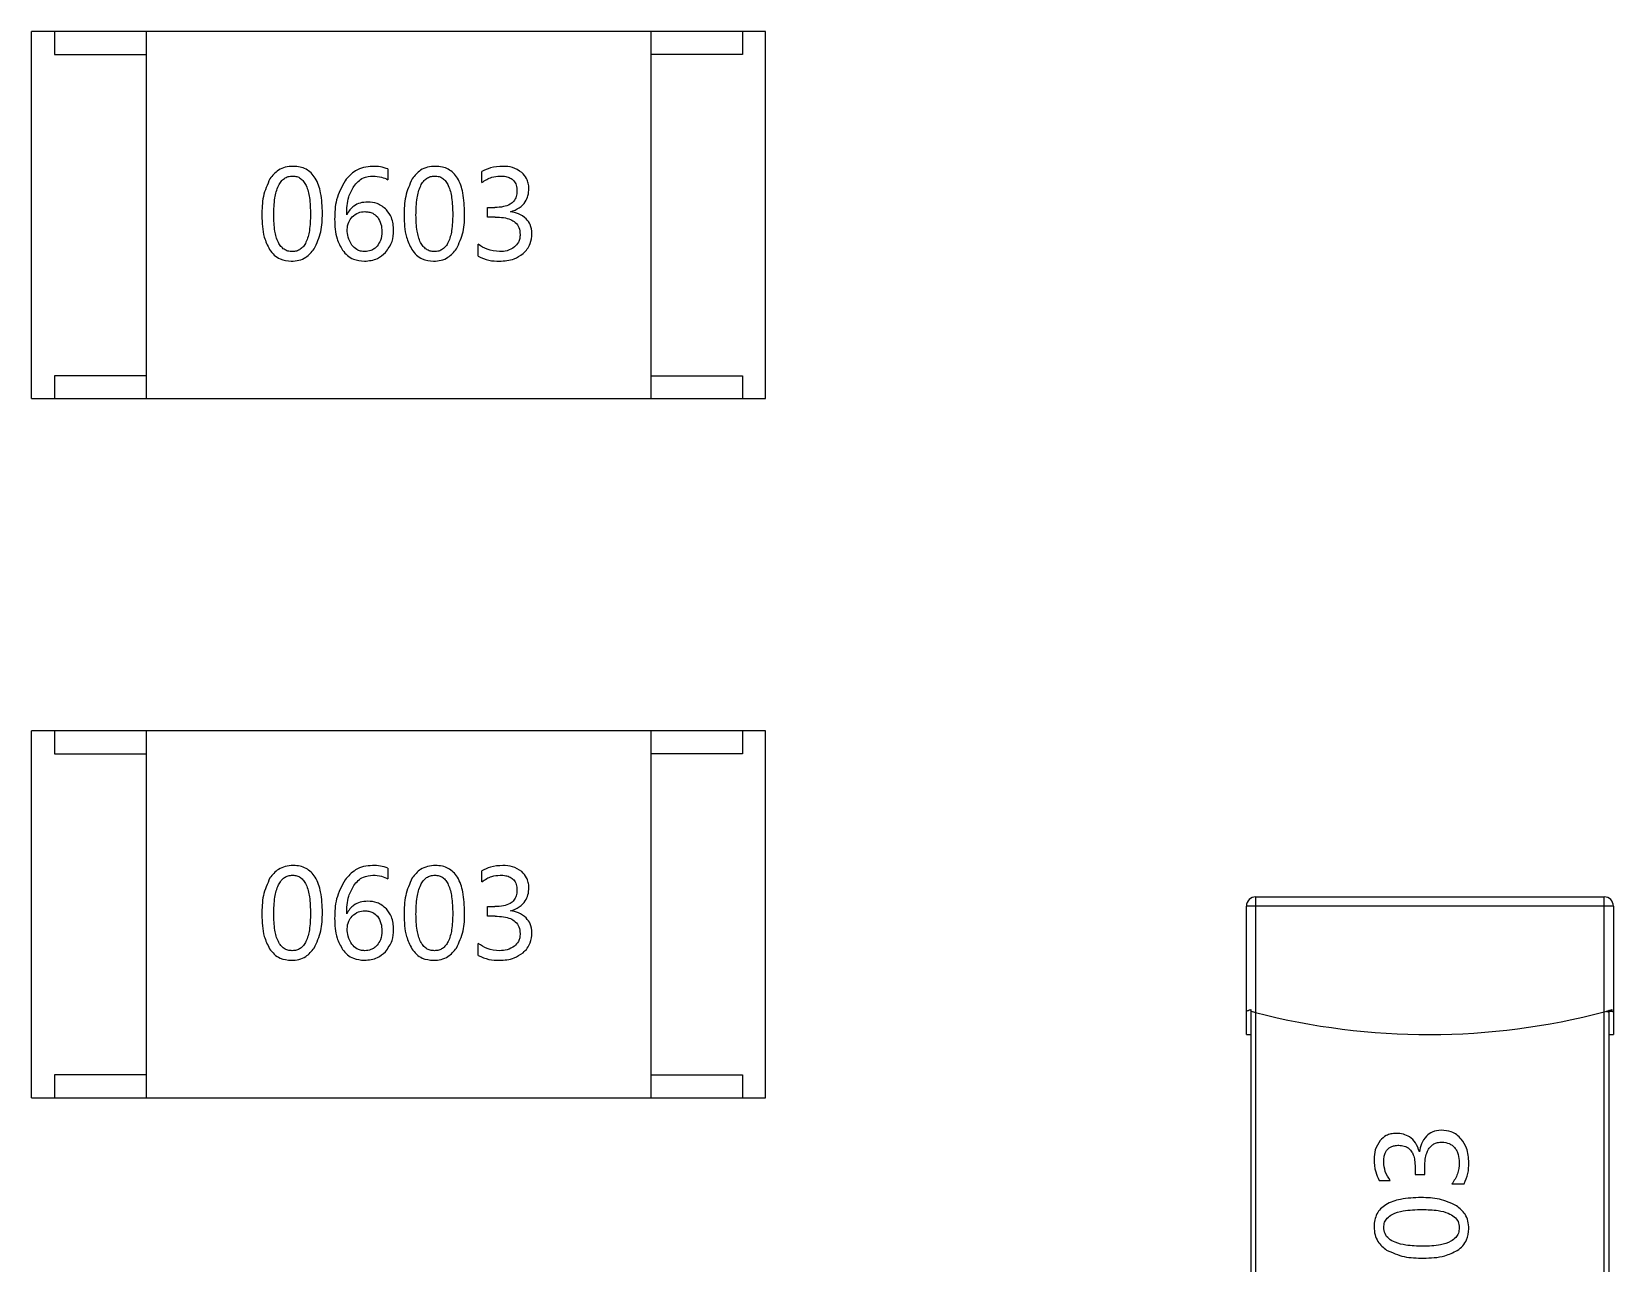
# Model space of a CAD drawing. Header units: millimetres. Extents: x 46.9 to 121.6, y 35.9 to 78.2.
# Drawn here: x 66.268 to 69.716, y 49.836 to 52.521 of the extents above; entities that cross this region are included whole.
import ezdxf

# ---------------------------------------------------------------- set-up
doc = ezdxf.new("R2010")
doc.units = ezdxf.units.MM

msp = doc.modelspace()

# ---------------------------------------------------------------- linework, layer by layer
at = {"color": 7, "linetype": 'Continuous', "lineweight": 25}
for p, q in [((67.8676, 52.5209), (66.2676, 52.5209)), ((66.2676, 51.7209), (66.2676, 52.5209)), ((66.3176, 52.5209), (66.3176, 52.4709)), ((66.5176, 52.5209), (66.5176, 51.7209)), ((67.6176, 52.5209), (67.6176, 51.7209)), ((67.8176, 52.5209), (67.8176, 52.4709)), ((67.8676, 51.7209), (67.8676, 52.5209)), ((66.3176, 52.4709), (66.5176, 52.4709)), ((67.8176, 52.4709), (67.6176, 52.4709)), ((67.0445, 52.2215), (67.0445, 52.1982)), ((67.2494, 52.192), (67.2494, 52.2159)), ((67.2618, 52.1377), (67.2777, 52.1377)), ((67.2618, 52.1168), (67.2618, 52.1377)), ((67.2784, 52.1168), (67.2618, 52.1168)), ((67.2416, 52.0312), (67.2416, 52.0574)), ((66.5176, 51.7709), (66.3176, 51.7709)), ((66.3176, 51.7709), (66.3176, 51.7209)), ((67.6176, 51.7709), (67.8176, 51.7709)), ((67.8176, 51.7709), (67.8176, 51.7209)), ((66.2676, 51.7209), (67.8676, 51.7209)), ((67.8676, 50.9969), (66.2676, 50.9969)), ((66.2676, 50.1969), (66.2676, 50.9969)), ((66.3176, 50.9969), (66.3176, 50.9469)), ((66.5176, 50.9969), (66.5176, 50.1969)), ((67.6176, 50.9969), (67.6176, 50.1969)), ((67.8176, 50.9969), (67.8176, 50.9469)), ((67.8676, 50.1969), (67.8676, 50.9969)), ((66.3176, 50.9469), (66.5176, 50.9469)), ((67.8176, 50.9469), (67.6176, 50.9469)), ((67.0445, 50.6975), (67.0445, 50.6742)), ((67.2494, 50.668), (67.2494, 50.6919)), ((68.9365, 50.6348), (68.9365, 49.2867)), ((68.9365, 50.6348), (69.6965, 50.6348)), ((69.6965, 49.0349), (69.6965, 50.6348)), ((67.2618, 50.5928), (67.2618, 50.6137)), ((67.2618, 50.6137), (67.2777, 50.6137)), ((69.7165, 50.6148), (68.9165, 50.6148)), ((68.9165, 50.3348), (68.9165, 50.6148)), ((69.7165, 50.6148), (69.7165, 50.3348)), ((67.2784, 50.5928), (67.2618, 50.5928)), ((67.2416, 50.5072), (67.2416, 50.5334)), ((68.9192, 50.3876), (68.9192, 50.3872)), ((68.9265, 50.3857), (68.9265, 50.3892)), ((69.7065, 50.3876), (69.7065, 50.3872)), ((69.7138, 50.3857), (69.7138, 50.3892)), ((68.9192, 50.3872), (68.9208, 50.3872)), ((68.9265, 49.2852), (68.9265, 50.3845)), ((69.7007, 50.3857), (69.7138, 50.3857)), ((69.7065, 50.383), (69.7065, 49.2867)), ((68.9165, 50.3348), (68.9265, 50.3348)), ((69.7065, 50.3348), (69.7165, 50.3348)), ((66.5176, 50.2469), (66.3176, 50.2469)), ((66.3176, 50.2469), (66.3176, 50.1969)), ((67.6176, 50.2469), (67.8176, 50.2469)), ((67.8176, 50.2469), (67.8176, 50.1969)), ((66.2676, 50.1969), (67.8676, 50.1969)), ((69.2843, 50.0453), (69.2843, 50.0294)), ((69.3052, 50.0294), (69.3052, 50.0461)), ((69.206, 50.017), (69.2299, 50.017)), ((69.2843, 50.0294), (69.3052, 50.0294)), ((69.3646, 50.0093), (69.3908, 50.0093))]:
    msp.add_line(p, q, dxfattribs=at)
for centre, radius, start, end in [((68.9365, 50.6148), 0.02, 90, 180), ((69.6965, 50.6148), 0.02, 0, 90), ((69.3136, 51.8348), 1.5, 255.4382, 284.7879)]:
    msp.add_arc(centre, radius, start, end, dxfattribs=at)
for points, knots in [([(66.8382, 52.2273), (66.8323, 52.2269), (66.821, 52.2262), (66.8019, 52.2182), (66.7929, 52.207), (66.7872, 52.2001)], [0, 0, 0, 0, 0.292157, 0.563194, 1, 1, 1, 1]), ([(66.9017, 52.1248), (66.9012, 52.1398), (66.9003, 52.1662), (66.8903, 52.1966), (66.8775, 52.2131), (66.8662, 52.2215), (66.8528, 52.2265), (66.8432, 52.227), (66.8382, 52.2273)], [0, 0, 0, 0, 0.331386, 0.583053, 0.688634, 0.788355, 0.889745, 1, 1, 1, 1]), ([(67.011, 52.2273), (67.0044, 52.2268), (66.9915, 52.226), (66.9693, 52.2167), (66.958, 52.204), (66.951, 52.196)], [0, 0, 0, 0, 0.283019, 0.553043, 1, 1, 1, 1]), ([(67.0445, 52.2215), (67.039, 52.2233), (67.0282, 52.227), (67.0167, 52.2272), (67.011, 52.2273)], [0, 0, 0, 0, 0.502037, 1, 1, 1, 1]), ([(67.1483, 52.2273), (67.1424, 52.2269), (67.1311, 52.2262), (67.1121, 52.2182), (67.103, 52.207), (67.0974, 52.2001)], [0, 0, 0, 0, 0.292157, 0.563194, 1, 1, 1, 1]), ([(67.2118, 52.1248), (67.2113, 52.1398), (67.2104, 52.1662), (67.2005, 52.1966), (67.1877, 52.2131), (67.1763, 52.2215), (67.1629, 52.2265), (67.1533, 52.227), (67.1483, 52.2273)], [0, 0, 0, 0, 0.331386, 0.583053, 0.688634, 0.788355, 0.889745, 1, 1, 1, 1]), ([(67.2952, 52.2273), (67.2859, 52.2268), (67.2699, 52.2259), (67.2555, 52.2189), (67.2494, 52.2159)], [0, 0, 0, 0, 0.578828, 1, 1, 1, 1]), ([(67.3363, 52.2139), (67.3297, 52.2182), (67.3171, 52.2263), (67.3023, 52.227), (67.2952, 52.2273)], [0, 0, 0, 0, 0.5281859, 1, 1, 1, 1]), ([(66.7872, 52.2001), (66.7816, 52.1874), (66.7703, 52.1619), (66.7699, 52.1341), (66.7697, 52.12)], [0, 0, 0, 0, 0.495858, 1, 1, 1, 1]), ([(66.7955, 52.1212), (66.7959, 52.1336), (66.7965, 52.1553), (66.8027, 52.1802), (66.811, 52.1942), (66.8183, 52.2012), (66.8271, 52.2056), (66.8335, 52.206), (66.8367, 52.2062)], [0, 0, 0, 0, 0.356233, 0.620692, 0.725417, 0.818211, 0.906806, 1, 1, 1, 1]), ([(66.8367, 52.2062), (66.8398, 52.206), (66.8459, 52.2056), (66.8542, 52.2013), (66.8611, 52.1944), (66.869, 52.1806), (66.8748, 52.156), (66.8754, 52.1347), (66.8757, 52.1224)], [0, 0, 0, 0, 0.090375, 0.177015, 0.268909, 0.373686, 0.64023, 1, 1, 1, 1]), ([(66.951, 52.196), (66.9437, 52.1824), (66.9296, 52.1562), (66.9287, 52.1264), (66.9283, 52.112)], [0, 0, 0, 0, 0.517188, 1, 1, 1, 1]), ([(66.9547, 52.1219), (66.955, 52.1351), (66.9555, 52.157), (66.966, 52.1761), (66.9701, 52.1837)], [0, 0, 0, 0, 0.603654, 1, 1, 1, 1]), ([(66.9701, 52.1837), (66.9731, 52.1874), (66.9789, 52.1948), (66.9929, 52.2042), (67.0046, 52.2054), (67.0118, 52.2062)], [0, 0, 0, 0, 0.294179, 0.566677, 1, 1, 1, 1]), ([(67.0118, 52.2062), (67.0181, 52.2058), (67.0295, 52.205), (67.0399, 52.2003), (67.0445, 52.1982)], [0, 0, 0, 0, 0.554989, 1, 1, 1, 1]), ([(67.0974, 52.2001), (67.0918, 52.1874), (67.0805, 52.1619), (67.0801, 52.1341), (67.0799, 52.12)], [0, 0, 0, 0, 0.495858, 1, 1, 1, 1]), ([(67.1057, 52.1212), (67.106, 52.1336), (67.1066, 52.1553), (67.1128, 52.1802), (67.1211, 52.1942), (67.1284, 52.2012), (67.1372, 52.2056), (67.1436, 52.206), (67.1469, 52.2062)], [0, 0, 0, 0, 0.3562332, 0.6206922, 0.725417, 0.8182114, 0.9068058, 1, 1, 1, 1]), ([(67.1469, 52.2062), (67.15, 52.206), (67.156, 52.2056), (67.1644, 52.2013), (67.1712, 52.1944), (67.1791, 52.1806), (67.185, 52.156), (67.1855, 52.1347), (67.1859, 52.1224)], [0, 0, 0, 0, 0.090375, 0.177015, 0.268909, 0.373686, 0.64023, 1, 1, 1, 1]), ([(67.2494, 52.192), (67.2563, 52.1966), (67.2685, 52.2046), (67.2829, 52.2057), (67.289, 52.2062)], [0, 0, 0, 0, 0.571987, 1, 1, 1, 1]), ([(67.289, 52.2062), (67.2932, 52.2061), (67.3009, 52.2058), (67.3113, 52.2023), (67.3196, 52.196), (67.3251, 52.1858), (67.3256, 52.1777), (67.3258, 52.1733)], [0, 0, 0, 0, 0.2218518, 0.4076024, 0.5726415, 0.7691516, 1, 1, 1, 1]), ([(67.3518, 52.1793), (67.3516, 52.183), (67.3511, 52.1904), (67.3467, 52.2029), (67.3402, 52.2097), (67.3363, 52.2139)], [0, 0, 0, 0, 0.290961, 0.564442, 1, 1, 1, 1]), ([(67.0001, 52.1494), (66.9946, 52.1491), (66.9842, 52.1484), (66.9709, 52.1419), (66.9611, 52.1328), (66.9569, 52.1257), (66.9547, 52.1219)], [0, 0, 0, 0, 0.290752, 0.557527, 0.769999, 1, 1, 1, 1]), ([(67.0415, 52.1325), (67.035, 52.1379), (67.0229, 52.148), (67.0073, 52.149), (67.0001, 52.1494)], [0, 0, 0, 0, 0.539829, 1, 1, 1, 1]), ([(67.3258, 52.1733), (67.3256, 52.1692), (67.3251, 52.1615), (67.3196, 52.1511), (67.3099, 52.1432), (67.2953, 52.1384), (67.284, 52.1379), (67.2777, 52.1377)], [0, 0, 0, 0, 0.1790574, 0.3382508, 0.4999453, 0.7220862, 1, 1, 1, 1]), ([(67.3118, 52.1283), (67.3184, 52.1307), (67.3309, 52.1353), (67.3441, 52.1484), (67.3509, 52.1637), (67.3515, 52.1739), (67.3518, 52.1793)], [0, 0, 0, 0, 0.301879, 0.564483, 0.770914, 1, 1, 1, 1]), ([(66.7697, 52.12), (66.7701, 52.1039), (66.7707, 52.078), (66.782, 52.0548), (66.7864, 52.046)], [0, 0, 0, 0, 0.619316, 1, 1, 1, 1]), ([(66.836, 52.0415), (66.8328, 52.0417), (66.8265, 52.0421), (66.8179, 52.0461), (66.8107, 52.0527), (66.8026, 52.0657), (66.7965, 52.0892), (66.7959, 52.1095), (66.7955, 52.1212)], [0, 0, 0, 0, 0.09633, 0.187172, 0.281033, 0.385705, 0.647712, 1, 1, 1, 1]), ([(66.8757, 52.1224), (66.8754, 52.1106), (66.8748, 52.09), (66.8688, 52.0662), (66.8608, 52.0529), (66.8537, 52.0462), (66.8452, 52.0421), (66.8391, 52.0417), (66.836, 52.0415)], [0, 0, 0, 0, 0.355119, 0.618941, 0.723701, 0.816835, 0.906046, 1, 1, 1, 1]), ([(66.8837, 52.0473), (66.8895, 52.0596), (66.9009, 52.0841), (66.9014, 52.1112), (66.9017, 52.1248)], [0, 0, 0, 0, 0.499978, 1, 1, 1, 1]), ([(66.9283, 52.112), (66.9287, 52.0973), (66.9295, 52.0733), (66.9411, 52.0525), (66.9456, 52.0443)], [0, 0, 0, 0, 0.61021, 1, 1, 1, 1]), ([(66.9557, 52.0894), (66.9562, 52.0951), (66.9572, 52.1053), (66.9634, 52.1134), (66.9662, 52.1169)], [0, 0, 0, 0, 0.55897, 1, 1, 1, 1]), ([(66.9662, 52.1169), (66.9706, 52.1206), (66.9786, 52.1275), (66.9891, 52.1282), (66.9939, 52.1285)], [0, 0, 0, 0, 0.545202, 1, 1, 1, 1]), ([(66.9939, 52.1285), (66.997, 52.1284), (67.003, 52.128), (67.013, 52.1249), (67.0183, 52.12), (67.0215, 52.117)], [0, 0, 0, 0, 0.305479, 0.583234, 1, 1, 1, 1]), ([(67.0215, 52.117), (67.0246, 52.1119), (67.0307, 52.102), (67.0311, 52.0905), (67.0313, 52.0849)], [0, 0, 0, 0, 0.517661, 1, 1, 1, 1]), ([(67.057, 52.0876), (67.0564, 52.0972), (67.0553, 52.1138), (67.0455, 52.127), (67.0415, 52.1325)], [0, 0, 0, 0, 0.583943, 1, 1, 1, 1]), ([(67.0799, 52.12), (67.0802, 52.1039), (67.0808, 52.078), (67.0922, 52.0548), (67.0965, 52.046)], [0, 0, 0, 0, 0.619316, 1, 1, 1, 1]), ([(67.1461, 52.0415), (67.1429, 52.0417), (67.1367, 52.0421), (67.128, 52.0461), (67.1209, 52.0527), (67.1127, 52.0657), (67.1066, 52.0892), (67.106, 52.1095), (67.1057, 52.1212)], [0, 0, 0, 0, 0.09633, 0.187172, 0.281033, 0.385705, 0.647712, 1, 1, 1, 1]), ([(67.1859, 52.1224), (67.1855, 52.1106), (67.185, 52.09), (67.1789, 52.0662), (67.1709, 52.0529), (67.1639, 52.0462), (67.1554, 52.0421), (67.1492, 52.0417), (67.1461, 52.0415)], [0, 0, 0, 0, 0.355119, 0.61894, 0.7237, 0.816835, 0.906046, 1, 1, 1, 1]), ([(67.1939, 52.0473), (67.1996, 52.0596), (67.2111, 52.0841), (67.2116, 52.1112), (67.2118, 52.1248)], [0, 0, 0, 0, 0.499978, 1, 1, 1, 1]), ([(67.2784, 52.1168), (67.2846, 52.1166), (67.2958, 52.1162), (67.3109, 52.1124), (67.3231, 52.1054), (67.3316, 52.0936), (67.3324, 52.0839), (67.3328, 52.0788)], [0, 0, 0, 0, 0.245389, 0.447067, 0.616197, 0.798815, 1, 1, 1, 1]), ([(67.346, 52.1129), (67.3406, 52.1172), (67.3305, 52.1253), (67.3177, 52.1273), (67.3118, 52.1283)], [0, 0, 0, 0, 0.533051, 1, 1, 1, 1]), ([(67.3586, 52.0806), (67.358, 52.0875), (67.3569, 52.0995), (67.3493, 52.1089), (67.346, 52.1129)], [0, 0, 0, 0, 0.56689, 1, 1, 1, 1]), ([(66.9661, 52.0555), (66.9627, 52.0612), (66.9566, 52.0717), (66.9559, 52.0838), (66.9557, 52.0894)], [0, 0, 0, 0, 0.541915, 1, 1, 1, 1]), ([(67.0313, 52.0849), (67.0309, 52.0782), (67.0301, 52.0668), (67.0237, 52.0575), (67.021, 52.0536)], [0, 0, 0, 0, 0.58411, 1, 1, 1, 1]), ([(67.0391, 52.0394), (67.0448, 52.0472), (67.0554, 52.0616), (67.0565, 52.0794), (67.057, 52.0876)], [0, 0, 0, 0, 0.540462, 1, 1, 1, 1]), ([(67.3328, 52.0788), (67.3326, 52.0758), (67.3323, 52.0699), (67.3288, 52.06), (67.3238, 52.0548), (67.3207, 52.0516)], [0, 0, 0, 0, 0.295264, 0.570538, 1, 1, 1, 1]), ([(67.3392, 52.0371), (67.3424, 52.0403), (67.3489, 52.0466), (67.3569, 52.0613), (67.358, 52.0732), (67.3586, 52.0806)], [0, 0, 0, 0, 0.279307, 0.550198, 1, 1, 1, 1]), ([(66.7864, 52.046), (66.7896, 52.0417), (66.7959, 52.0333), (66.8119, 52.0228), (66.8253, 52.0214), (66.8336, 52.0206)], [0, 0, 0, 0, 0.28823, 0.55782, 1, 1, 1, 1]), ([(66.8336, 52.0206), (66.8393, 52.021), (66.8503, 52.0217), (66.869, 52.0295), (66.8781, 52.0405), (66.8837, 52.0473)], [0, 0, 0, 0, 0.288391, 0.55882, 1, 1, 1, 1]), ([(66.9456, 52.0443), (66.949, 52.0403), (66.9556, 52.0324), (66.9718, 52.0226), (66.9851, 52.0214), (66.9935, 52.0206)], [0, 0, 0, 0, 0.28371, 0.553416, 1, 1, 1, 1]), ([(66.9941, 52.0415), (66.991, 52.0417), (66.985, 52.0421), (66.9746, 52.0462), (66.9694, 52.052), (66.9661, 52.0555)], [0, 0, 0, 0, 0.286425, 0.55783, 1, 1, 1, 1]), ([(67.021, 52.0536), (67.019, 52.0516), (67.015, 52.0475), (67.006, 52.0426), (66.9987, 52.0419), (66.9941, 52.0415)], [0, 0, 0, 0, 0.283818, 0.555324, 1, 1, 1, 1]), ([(67.0965, 52.046), (67.0997, 52.0417), (67.106, 52.0333), (67.122, 52.0228), (67.1354, 52.0214), (67.1438, 52.0206)], [0, 0, 0, 0, 0.28823, 0.55782, 1, 1, 1, 1]), ([(67.1438, 52.0206), (67.1495, 52.021), (67.1605, 52.0217), (67.1792, 52.0295), (67.1882, 52.0405), (67.1939, 52.0473)], [0, 0, 0, 0, 0.2883908, 0.5588198, 1, 1, 1, 1]), ([(67.288, 52.0415), (67.2786, 52.0423), (67.2618, 52.0438), (67.2478, 52.0532), (67.2416, 52.0574)], [0, 0, 0, 0, 0.55816, 1, 1, 1, 1]), ([(67.3207, 52.0516), (67.3154, 52.0483), (67.3054, 52.0422), (67.2936, 52.0417), (67.288, 52.0415)], [0, 0, 0, 0, 0.522117, 1, 1, 1, 1]), ([(66.9935, 52.0206), (67.0033, 52.0215), (67.0206, 52.0231), (67.0335, 52.0345), (67.0391, 52.0394)], [0, 0, 0, 0, 0.566262, 1, 1, 1, 1]), ([(67.2416, 52.0312), (67.2492, 52.0278), (67.2638, 52.0212), (67.2797, 52.0208), (67.2875, 52.0206)], [0, 0, 0, 0, 0.515881, 1, 1, 1, 1]), ([(67.2875, 52.0206), (67.2986, 52.0212), (67.3174, 52.0222), (67.3328, 52.0328), (67.3392, 52.0371)], [0, 0, 0, 0, 0.58927, 1, 1, 1, 1]), ([(66.8382, 50.7033), (66.8323, 50.7029), (66.821, 50.7022), (66.8019, 50.6942), (66.7929, 50.683), (66.7872, 50.6761)], [0, 0, 0, 0, 0.292157, 0.563194, 1, 1, 1, 1]), ([(66.9017, 50.6008), (66.9012, 50.6158), (66.9003, 50.6422), (66.8903, 50.6726), (66.8775, 50.6891), (66.8662, 50.6975), (66.8528, 50.7025), (66.8432, 50.703), (66.8382, 50.7033)], [0, 0, 0, 0, 0.331386, 0.583053, 0.688634, 0.788355, 0.889745, 1, 1, 1, 1]), ([(67.011, 50.7033), (67.0044, 50.7028), (66.9915, 50.702), (66.9693, 50.6927), (66.958, 50.68), (66.951, 50.672)], [0, 0, 0, 0, 0.283019, 0.553043, 1, 1, 1, 1]), ([(67.0445, 50.6975), (67.039, 50.6993), (67.0282, 50.703), (67.0167, 50.7032), (67.011, 50.7033)], [0, 0, 0, 0, 0.502037, 1, 1, 1, 1]), ([(67.1483, 50.7033), (67.1424, 50.7029), (67.1311, 50.7022), (67.1121, 50.6942), (67.103, 50.683), (67.0974, 50.6761)], [0, 0, 0, 0, 0.292157, 0.563194, 1, 1, 1, 1]), ([(67.2118, 50.6008), (67.2113, 50.6158), (67.2104, 50.6422), (67.2005, 50.6726), (67.1877, 50.6891), (67.1763, 50.6975), (67.1629, 50.7025), (67.1533, 50.703), (67.1483, 50.7033)], [0, 0, 0, 0, 0.331386, 0.583053, 0.688634, 0.788355, 0.889745, 1, 1, 1, 1]), ([(67.2952, 50.7033), (67.2859, 50.7028), (67.2699, 50.7019), (67.2555, 50.6949), (67.2494, 50.6919)], [0, 0, 0, 0, 0.578828, 1, 1, 1, 1]), ([(67.3363, 50.6899), (67.3297, 50.6942), (67.3171, 50.7023), (67.3023, 50.703), (67.2952, 50.7033)], [0, 0, 0, 0, 0.5281859, 1, 1, 1, 1]), ([(66.7872, 50.6761), (66.7816, 50.6634), (66.7703, 50.6379), (66.7699, 50.6101), (66.7697, 50.596)], [0, 0, 0, 0, 0.495858, 1, 1, 1, 1]), ([(66.7955, 50.5972), (66.7959, 50.6096), (66.7965, 50.6313), (66.8027, 50.6562), (66.811, 50.6702), (66.8183, 50.6772), (66.8271, 50.6816), (66.8335, 50.682), (66.8367, 50.6822)], [0, 0, 0, 0, 0.356233, 0.620692, 0.725417, 0.818211, 0.906806, 1, 1, 1, 1]), ([(66.8367, 50.6822), (66.8398, 50.682), (66.8459, 50.6816), (66.8542, 50.6773), (66.8611, 50.6704), (66.869, 50.6566), (66.8748, 50.632), (66.8754, 50.6107), (66.8757, 50.5985)], [0, 0, 0, 0, 0.090375, 0.177015, 0.268909, 0.373686, 0.64023, 1, 1, 1, 1]), ([(66.951, 50.672), (66.9437, 50.6585), (66.9296, 50.6322), (66.9287, 50.6024), (66.9283, 50.588)], [0, 0, 0, 0, 0.517188, 1, 1, 1, 1]), ([(66.9701, 50.6597), (66.9731, 50.6635), (66.9789, 50.6708), (66.9929, 50.6802), (67.0046, 50.6815), (67.0118, 50.6822)], [0, 0, 0, 0, 0.294179, 0.566677, 1, 1, 1, 1]), ([(67.0118, 50.6822), (67.0181, 50.6818), (67.0295, 50.681), (67.0399, 50.6763), (67.0445, 50.6742)], [0, 0, 0, 0, 0.554989, 1, 1, 1, 1]), ([(67.0974, 50.6761), (67.0918, 50.6634), (67.0805, 50.6379), (67.0801, 50.6101), (67.0799, 50.596)], [0, 0, 0, 0, 0.495858, 1, 1, 1, 1]), ([(67.1057, 50.5972), (67.106, 50.6096), (67.1066, 50.6313), (67.1128, 50.6562), (67.1211, 50.6702), (67.1284, 50.6772), (67.1372, 50.6816), (67.1436, 50.682), (67.1469, 50.6822)], [0, 0, 0, 0, 0.3562332, 0.6206922, 0.725417, 0.8182114, 0.9068058, 1, 1, 1, 1]), ([(67.1469, 50.6822), (67.15, 50.682), (67.156, 50.6816), (67.1644, 50.6773), (67.1712, 50.6704), (67.1791, 50.6566), (67.185, 50.632), (67.1855, 50.6107), (67.1859, 50.5985)], [0, 0, 0, 0, 0.090375, 0.177015, 0.268909, 0.373686, 0.64023, 1, 1, 1, 1]), ([(67.2494, 50.668), (67.2563, 50.6726), (67.2685, 50.6806), (67.2829, 50.6817), (67.289, 50.6822)], [0, 0, 0, 0, 0.571987, 1, 1, 1, 1]), ([(67.289, 50.6822), (67.2932, 50.6821), (67.3009, 50.6818), (67.3113, 50.6783), (67.3196, 50.672), (67.3251, 50.6618), (67.3256, 50.6537), (67.3258, 50.6493)], [0, 0, 0, 0, 0.2218518, 0.4076024, 0.5726415, 0.7691516, 1, 1, 1, 1]), ([(67.3518, 50.6553), (67.3516, 50.6591), (67.3511, 50.6664), (67.3467, 50.6789), (67.3402, 50.6857), (67.3363, 50.6899)], [0, 0, 0, 0, 0.290961, 0.564442, 1, 1, 1, 1]), ([(66.9547, 50.5979), (66.955, 50.6112), (66.9555, 50.633), (66.966, 50.6521), (66.9701, 50.6597)], [0, 0, 0, 0, 0.603654, 1, 1, 1, 1]), ([(67.3258, 50.6493), (67.3256, 50.6452), (67.3251, 50.6375), (67.3196, 50.6271), (67.3099, 50.6192), (67.2953, 50.6144), (67.284, 50.6139), (67.2777, 50.6137)], [0, 0, 0, 0, 0.1790574, 0.3382508, 0.4999453, 0.7220862, 1, 1, 1, 1]), ([(67.3118, 50.6043), (67.3184, 50.6067), (67.3309, 50.6113), (67.3441, 50.6244), (67.3509, 50.6397), (67.3515, 50.6499), (67.3518, 50.6553)], [0, 0, 0, 0, 0.301879, 0.564483, 0.770914, 1, 1, 1, 1]), ([(66.7697, 50.596), (66.7701, 50.5799), (66.7707, 50.554), (66.782, 50.5308), (66.7864, 50.522)], [0, 0, 0, 0, 0.619316, 1, 1, 1, 1]), ([(66.836, 50.5175), (66.8328, 50.5177), (66.8265, 50.5181), (66.8179, 50.5221), (66.8107, 50.5287), (66.8026, 50.5417), (66.7965, 50.5652), (66.7959, 50.5855), (66.7955, 50.5972)], [0, 0, 0, 0, 0.09633, 0.187172, 0.281033, 0.385705, 0.647712, 1, 1, 1, 1]), ([(66.8757, 50.5985), (66.8754, 50.5866), (66.8748, 50.566), (66.8688, 50.5422), (66.8608, 50.5289), (66.8537, 50.5223), (66.8452, 50.5181), (66.8391, 50.5177), (66.836, 50.5175)], [0, 0, 0, 0, 0.355119, 0.618941, 0.723701, 0.816835, 0.906046, 1, 1, 1, 1]), ([(66.8837, 50.5233), (66.8895, 50.5356), (66.9009, 50.5601), (66.9014, 50.5872), (66.9017, 50.6008)], [0, 0, 0, 0, 0.499978, 1, 1, 1, 1]), ([(67.0001, 50.6254), (66.9946, 50.6251), (66.9842, 50.6244), (66.9709, 50.6179), (66.9611, 50.6088), (66.9569, 50.6017), (66.9547, 50.5979)], [0, 0, 0, 0, 0.290752, 0.557527, 0.769999, 1, 1, 1, 1]), ([(66.9662, 50.5929), (66.9706, 50.5966), (66.9786, 50.6035), (66.9891, 50.6042), (66.9939, 50.6045)], [0, 0, 0, 0, 0.545202, 1, 1, 1, 1]), ([(66.9939, 50.6045), (66.997, 50.6044), (67.003, 50.604), (67.013, 50.6009), (67.0183, 50.596), (67.0215, 50.593)], [0, 0, 0, 0, 0.305479, 0.583234, 1, 1, 1, 1]), ([(67.0415, 50.6085), (67.035, 50.6139), (67.0229, 50.624), (67.0073, 50.625), (67.0001, 50.6254)], [0, 0, 0, 0, 0.539829, 1, 1, 1, 1]), ([(67.057, 50.5636), (67.0564, 50.5732), (67.0553, 50.5898), (67.0455, 50.603), (67.0415, 50.6085)], [0, 0, 0, 0, 0.583943, 1, 1, 1, 1]), ([(67.0799, 50.596), (67.0802, 50.5799), (67.0808, 50.554), (67.0922, 50.5308), (67.0965, 50.522)], [0, 0, 0, 0, 0.619316, 1, 1, 1, 1]), ([(67.1461, 50.5175), (67.1429, 50.5177), (67.1367, 50.5181), (67.128, 50.5221), (67.1209, 50.5287), (67.1127, 50.5417), (67.1066, 50.5652), (67.106, 50.5855), (67.1057, 50.5972)], [0, 0, 0, 0, 0.09633, 0.187172, 0.281033, 0.385705, 0.647712, 1, 1, 1, 1]), ([(67.1859, 50.5985), (67.1855, 50.5866), (67.185, 50.566), (67.1789, 50.5422), (67.1709, 50.5289), (67.1639, 50.5223), (67.1554, 50.5181), (67.1492, 50.5177), (67.1461, 50.5175)], [0, 0, 0, 0, 0.355119, 0.61894, 0.7237, 0.816835, 0.906046, 1, 1, 1, 1]), ([(67.1939, 50.5233), (67.1996, 50.5356), (67.2111, 50.5601), (67.2116, 50.5872), (67.2118, 50.6008)], [0, 0, 0, 0, 0.499978, 1, 1, 1, 1]), ([(67.346, 50.5889), (67.3406, 50.5932), (67.3305, 50.6013), (67.3177, 50.6033), (67.3118, 50.6043)], [0, 0, 0, 0, 0.533051, 1, 1, 1, 1]), ([(66.9283, 50.588), (66.9287, 50.5733), (66.9295, 50.5493), (66.9411, 50.5285), (66.9456, 50.5203)], [0, 0, 0, 0, 0.61021, 1, 1, 1, 1]), ([(66.9557, 50.5654), (66.9562, 50.5711), (66.9572, 50.5813), (66.9634, 50.5894), (66.9662, 50.5929)], [0, 0, 0, 0, 0.55897, 1, 1, 1, 1]), ([(66.9661, 50.5315), (66.9627, 50.5372), (66.9566, 50.5477), (66.9559, 50.5598), (66.9557, 50.5654)], [0, 0, 0, 0, 0.541915, 1, 1, 1, 1]), ([(67.0313, 50.5609), (67.0309, 50.5542), (67.0301, 50.5428), (67.0237, 50.5335), (67.021, 50.5296)], [0, 0, 0, 0, 0.58411, 1, 1, 1, 1]), ([(67.0215, 50.593), (67.0246, 50.5879), (67.0307, 50.578), (67.0311, 50.5665), (67.0313, 50.5609)], [0, 0, 0, 0, 0.517661, 1, 1, 1, 1]), ([(67.0391, 50.5154), (67.0448, 50.5232), (67.0554, 50.5376), (67.0565, 50.5554), (67.057, 50.5636)], [0, 0, 0, 0, 0.540462, 1, 1, 1, 1]), ([(67.2784, 50.5928), (67.2846, 50.5926), (67.2958, 50.5922), (67.3109, 50.5884), (67.3231, 50.5814), (67.3316, 50.5696), (67.3324, 50.5599), (67.3328, 50.5548)], [0, 0, 0, 0, 0.245389, 0.447067, 0.616197, 0.798815, 1, 1, 1, 1]), ([(67.3586, 50.5566), (67.358, 50.5635), (67.3569, 50.5755), (67.3493, 50.5849), (67.346, 50.5889)], [0, 0, 0, 0, 0.56689, 1, 1, 1, 1]), ([(66.9941, 50.5175), (66.991, 50.5177), (66.985, 50.5181), (66.9746, 50.5222), (66.9694, 50.528), (66.9661, 50.5315)], [0, 0, 0, 0, 0.286425, 0.55783, 1, 1, 1, 1]), ([(67.021, 50.5296), (67.019, 50.5276), (67.015, 50.5235), (67.006, 50.5186), (66.9987, 50.5179), (66.9941, 50.5175)], [0, 0, 0, 0, 0.283818, 0.555324, 1, 1, 1, 1]), ([(67.288, 50.5175), (67.2786, 50.5183), (67.2618, 50.5198), (67.2478, 50.5292), (67.2416, 50.5334)], [0, 0, 0, 0, 0.55816, 1, 1, 1, 1]), ([(67.3207, 50.5276), (67.3154, 50.5243), (67.3054, 50.5182), (67.2936, 50.5177), (67.288, 50.5175)], [0, 0, 0, 0, 0.522117, 1, 1, 1, 1]), ([(67.3328, 50.5548), (67.3326, 50.5518), (67.3323, 50.5459), (67.3288, 50.536), (67.3238, 50.5308), (67.3207, 50.5276)], [0, 0, 0, 0, 0.295264, 0.570538, 1, 1, 1, 1]), ([(67.3392, 50.5131), (67.3424, 50.5163), (67.3489, 50.5226), (67.3569, 50.5373), (67.358, 50.5492), (67.3586, 50.5566)], [0, 0, 0, 0, 0.279307, 0.550198, 1, 1, 1, 1]), ([(66.7864, 50.522), (66.7896, 50.5177), (66.7959, 50.5094), (66.8119, 50.4988), (66.8253, 50.4974), (66.8336, 50.4966)], [0, 0, 0, 0, 0.28823, 0.55782, 1, 1, 1, 1]), ([(66.8336, 50.4966), (66.8393, 50.497), (66.8503, 50.4977), (66.869, 50.5055), (66.8781, 50.5165), (66.8837, 50.5233)], [0, 0, 0, 0, 0.288391, 0.55882, 1, 1, 1, 1]), ([(66.9456, 50.5203), (66.949, 50.5163), (66.9556, 50.5084), (66.9718, 50.4986), (66.9851, 50.4974), (66.9935, 50.4966)], [0, 0, 0, 0, 0.28371, 0.553416, 1, 1, 1, 1]), ([(66.9935, 50.4966), (67.0033, 50.4975), (67.0206, 50.4991), (67.0335, 50.5105), (67.0391, 50.5154)], [0, 0, 0, 0, 0.566262, 1, 1, 1, 1]), ([(67.0965, 50.522), (67.0997, 50.5177), (67.106, 50.5094), (67.122, 50.4988), (67.1354, 50.4974), (67.1438, 50.4966)], [0, 0, 0, 0, 0.28823, 0.55782, 1, 1, 1, 1]), ([(67.1438, 50.4966), (67.1495, 50.497), (67.1605, 50.4977), (67.1792, 50.5055), (67.1882, 50.5165), (67.1939, 50.5233)], [0, 0, 0, 0, 0.2883908, 0.5588198, 1, 1, 1, 1]), ([(67.2416, 50.5072), (67.2492, 50.5038), (67.2638, 50.4972), (67.2797, 50.4968), (67.2875, 50.4966)], [0, 0, 0, 0, 0.515881, 1, 1, 1, 1]), ([(67.2875, 50.4966), (67.2986, 50.4972), (67.3174, 50.4982), (67.3328, 50.5088), (67.3392, 50.5131)], [0, 0, 0, 0, 0.58927, 1, 1, 1, 1]), ([(68.9192, 50.3876), (68.9193, 50.3876), (68.9195, 50.3876), (68.9197, 50.3875), (68.9198, 50.3875)], [0, 0, 0, 0, 0.5599967, 1, 1, 1, 1]), ([(68.9198, 50.3875), (68.9208, 50.3879), (68.9227, 50.3885), (68.9253, 50.389), (68.9265, 50.3892)], [0, 0, 0, 0, 0.56466, 1, 1, 1, 1]), ([(68.9198, 50.3875), (68.92, 50.3874), (68.9203, 50.3873), (68.9206, 50.3872), (68.9208, 50.3872)], [0, 0, 0, 0, 0.56, 1, 1, 1, 1]), ([(69.7065, 50.3876), (69.7067, 50.3876), (69.707, 50.3876), (69.7073, 50.3875), (69.7075, 50.3875)], [0, 0, 0, 0, 0.559997, 1, 1, 1, 1]), ([(69.7075, 50.3875), (69.7073, 50.3874), (69.7069, 50.3873), (69.7066, 50.3872), (69.7065, 50.3872)], [0, 0, 0, 0, 0.56, 1, 1, 1, 1]), ([(69.7075, 50.3875), (69.7089, 50.3879), (69.7113, 50.3885), (69.713, 50.389), (69.7138, 50.3892)], [0, 0, 0, 0, 0.564669, 1, 1, 1, 1]), ([(68.9165, 50.3845), (68.9166, 50.3851), (68.9169, 50.386), (68.9185, 50.3868), (68.9192, 50.3872)], [0, 0, 0, 0, 0.559724, 1, 1, 1, 1]), ([(68.9265, 50.3857), (68.9283, 50.3852), (68.9315, 50.3843), (68.935, 50.3834), (68.9365, 50.383)], [0, 0, 0, 0, 0.559746, 1, 1, 1, 1]), ([(68.9265, 50.3845), (68.9265, 50.3847), (68.9266, 50.385), (68.927, 50.3854), (68.9272, 50.3855)], [0, 0, 0, 0, 0.56075, 1, 1, 1, 1]), ([(69.6965, 50.3845), (69.6984, 50.3851), (69.7019, 50.386), (69.7051, 50.3868), (69.7065, 50.3872)], [0, 0, 0, 0, 0.559724, 1, 1, 1, 1]), ([(69.7001, 50.3855), (69.7011, 50.3854), (69.7031, 50.3851), (69.7051, 50.3844), (69.7063, 50.3837), (69.7064, 50.3833), (69.7065, 50.383)], [0, 0, 0, 0, 0.274829, 0.552481, 0.774418, 1, 1, 1, 1]), ([(69.7138, 50.3857), (69.7146, 50.3852), (69.7162, 50.3843), (69.7164, 50.3834), (69.7165, 50.383)], [0, 0, 0, 0, 0.559746, 1, 1, 1, 1]), ([(69.2427, 50.1194), (69.2389, 50.1192), (69.2316, 50.1188), (69.219, 50.1143), (69.2122, 50.1079), (69.2081, 50.1039)], [0, 0, 0, 0, 0.2909609, 0.564442, 1, 1, 1, 1]), ([(69.2937, 50.0794), (69.2912, 50.0861), (69.2866, 50.0986), (69.2735, 50.1118), (69.2583, 50.1185), (69.2481, 50.1191), (69.2427, 50.1194)], [0, 0, 0, 0, 0.3018788, 0.5644834, 0.7709145, 1, 1, 1, 1]), ([(69.3091, 50.1136), (69.3047, 50.1082), (69.2966, 50.0981), (69.2946, 50.0853), (69.2937, 50.0794)], [0, 0, 0, 0, 0.533051, 1, 1, 1, 1]), ([(69.3413, 50.1263), (69.3345, 50.1256), (69.3224, 50.1245), (69.3131, 50.1169), (69.3091, 50.1136)], [0, 0, 0, 0, 0.56689, 1, 1, 1, 1]), ([(69.3849, 50.1068), (69.3817, 50.1101), (69.3754, 50.1166), (69.3607, 50.1246), (69.3488, 50.1256), (69.3413, 50.1263)], [0, 0, 0, 0, 0.2793065, 0.5501975, 1, 1, 1, 1]), ([(69.2081, 50.1039), (69.2038, 50.0973), (69.1957, 50.0848), (69.195, 50.0699), (69.1947, 50.0629)], [0, 0, 0, 0, 0.528186, 1, 1, 1, 1]), ([(69.2157, 50.0567), (69.2158, 50.0604), (69.2161, 50.0669), (69.2184, 50.0756), (69.2218, 50.082), (69.2262, 50.0869), (69.232, 50.0906), (69.2396, 50.093), (69.2454, 50.0933), (69.2486, 50.0935)], [0, 0, 0, 0, 0.1962011, 0.3483967, 0.4704718, 0.5790641, 0.6944045, 0.8291494, 1, 1, 1, 1]), ([(69.2486, 50.0935), (69.2527, 50.0932), (69.26, 50.0927), (69.2696, 50.088), (69.2762, 50.081), (69.2808, 50.0718), (69.2838, 50.0598), (69.2841, 50.0506), (69.2843, 50.0453)], [0, 0, 0, 0, 0.177791, 0.319078, 0.460254, 0.594127, 0.768288, 1, 1, 1, 1]), ([(69.3052, 50.0461), (69.3054, 50.0519), (69.3057, 50.0621), (69.3087, 50.0754), (69.313, 50.085), (69.3185, 50.0919), (69.3252, 50.0967), (69.3335, 50.0999), (69.3397, 50.1002), (69.3431, 50.1004)], [0, 0, 0, 0, 0.231348, 0.40628, 0.539648, 0.6487, 0.752933, 0.864661, 1, 1, 1, 1]), ([(69.3431, 50.1004), (69.3484, 50.0998), (69.3561, 50.0988), (69.365, 50.0936), (69.3686, 50.0901), (69.3704, 50.0883)], [0, 0, 0, 0, 0.509394, 0.751839, 1, 1, 1, 1]), ([(69.3704, 50.0883), (69.372, 50.0862), (69.3753, 50.0816), (69.3796, 50.0706), (69.3801, 50.0616), (69.3805, 50.0556)], [0, 0, 0, 0, 0.228631, 0.484644, 1, 1, 1, 1]), ([(69.4014, 50.0551), (69.4008, 50.0662), (69.3997, 50.085), (69.3892, 50.1005), (69.3849, 50.1068)], [0, 0, 0, 0, 0.58927, 1, 1, 1, 1]), ([(69.1947, 50.0629), (69.1952, 50.0536), (69.1961, 50.0375), (69.2031, 50.0231), (69.206, 50.017)], [0, 0, 0, 0, 0.578828, 1, 1, 1, 1]), ([(69.2299, 50.017), (69.2258, 50.0232), (69.2177, 50.0353), (69.2164, 50.0497), (69.2157, 50.0567)], [0, 0, 0, 0, 0.5152509, 1, 1, 1, 1]), ([(69.3805, 50.0556), (69.3798, 50.0472), (69.3785, 50.0304), (69.3692, 50.0163), (69.3646, 50.0093)], [0, 0, 0, 0, 0.4993087, 1, 1, 1, 1]), ([(69.3908, 50.0093), (69.3942, 50.0168), (69.4008, 50.0314), (69.4012, 50.0474), (69.4014, 50.0551)], [0, 0, 0, 0, 0.515881, 1, 1, 1, 1]), ([(69.2972, 49.9795), (69.2822, 49.9789), (69.2557, 49.978), (69.2253, 49.9681), (69.2088, 49.9553), (69.2005, 49.944), (69.1955, 49.9305), (69.1949, 49.9209), (69.1947, 49.9159)], [0, 0, 0, 0, 0.331386, 0.583053, 0.688634, 0.788355, 0.889745, 1, 1, 1, 1]), ([(69.3747, 49.9615), (69.3624, 49.9672), (69.3378, 49.9787), (69.3107, 49.9792), (69.2972, 49.9795)], [0, 0, 0, 0, 0.499978, 1, 1, 1, 1]), ([(69.2157, 49.9145), (69.2161, 49.9183), (69.2167, 49.9256), (69.2236, 49.9358), (69.2373, 49.9453), (69.2635, 49.9525), (69.2856, 49.9531), (69.2995, 49.9535)], [0, 0, 0, 0, 0.109937, 0.214218, 0.348263, 0.592587, 1, 1, 1, 1]), ([(69.2995, 49.9535), (69.3112, 49.9532), (69.3306, 49.9527), (69.3545, 49.9469), (69.3697, 49.9387), (69.379, 49.9274), (69.38, 49.9183), (69.3805, 49.9137)], [0, 0, 0, 0, 0.3518163, 0.5797852, 0.7323227, 0.8644042, 1, 1, 1, 1]), ([(69.4014, 49.9114), (69.401, 49.9171), (69.4003, 49.9281), (69.3924, 49.9468), (69.3815, 49.9559), (69.3747, 49.9615)], [0, 0, 0, 0, 0.288391, 0.55882, 1, 1, 1, 1]), ([(69.1947, 49.9159), (69.195, 49.9101), (69.1958, 49.8988), (69.2037, 49.8797), (69.215, 49.8706), (69.2219, 49.865)], [0, 0, 0, 0, 0.292157, 0.563194, 1, 1, 1, 1]), ([(69.3008, 49.8733), (69.2885, 49.8736), (69.2681, 49.8742), (69.2429, 49.8801), (69.227, 49.8887), (69.2172, 49.9004), (69.2162, 49.9098), (69.2157, 49.9145)], [0, 0, 0, 0, 0.35336, 0.582711, 0.735216, 0.86626, 1, 1, 1, 1]), ([(69.3805, 49.9137), (69.3801, 49.9097), (69.3795, 49.9019), (69.3728, 49.8913), (69.3597, 49.8817), (69.3349, 49.8743), (69.3139, 49.8737), (69.3008, 49.8733)], [0, 0, 0, 0, 0.121688, 0.232035, 0.366597, 0.604955, 1, 1, 1, 1]), ([(69.376, 49.8641), (69.3803, 49.8674), (69.3886, 49.8736), (69.3992, 49.8897), (69.4005, 49.9031), (69.4014, 49.9114)], [0, 0, 0, 0, 0.28823, 0.55782, 1, 1, 1, 1]), ([(69.2219, 49.865), (69.2345, 49.8594), (69.26, 49.8481), (69.2879, 49.8477), (69.302, 49.8475)], [0, 0, 0, 0, 0.495858, 1, 1, 1, 1]), ([(69.302, 49.8475), (69.318, 49.8479), (69.344, 49.8484), (69.3672, 49.8598), (69.376, 49.8641)], [0, 0, 0, 0, 0.619316, 1, 1, 1, 1])]:
    msp.add_open_spline(points, degree=3, knots=knots, dxfattribs=at)

doc.saveas('drawing.dxf')
